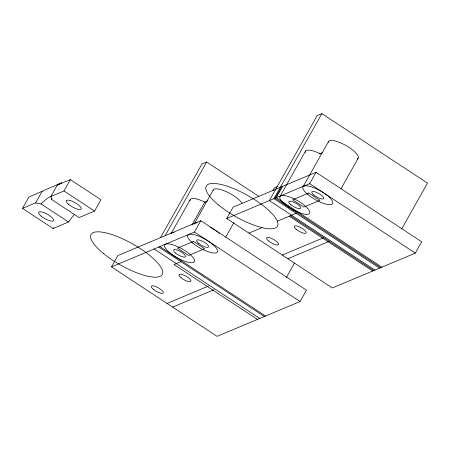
<?xml version="1.0" encoding="UTF-8"?>
<svg xmlns="http://www.w3.org/2000/svg" width="450" height="450" viewBox="0 0 450 450"><rect width="100%" height="100%" fill="white"/><g stroke="black" fill="none" stroke-linecap="round" stroke-linejoin="round"><path stroke-width="0.67" d="M57.381 185.001L61.571 182.796L28.89 197.044L22.5 208.378L53.083 228.493L68.546 221.996A17.032 3.656 -56.7 0 1 74.154 214.92M57.375 185.029L70.369 179.629L100.952 199.738L94.567 211.072L79.104 217.564L51.553 199.446A40.883 12.156 29.4 0 0 50.884 196.464L57.403 184.894M22.5 208.378L35.601 202.882L42.12 191.312M50.884 196.464L63.984 190.963L70.369 179.629M53.083 228.493L53.483 227.784M111.471 266.884L117.855 255.549L200.824 220.714L306.473 290.183L300.082 301.517L217.119 336.353L111.471 266.884L194.434 232.048L200.824 220.714M160.493 237.645L202.011 163.963L206.618 162.028L258.857 196.38M165.099 235.71L206.618 162.028M171.197 233.398L190.361 199.395M191.925 224.916L204.801 202.067L207.917 200.756M213.188 190.102L194.029 224.111A17.032 5.068 29.4 0 1 197.184 222.817M226.699 218.503L233.089 207.163L316.052 172.328L421.706 241.802L415.316 253.136L332.348 287.972L226.699 218.503L309.668 183.667L316.052 172.328M225.731 237.178L233.944 222.604M272.897 190.62L274.489 187.785L277.746 186.418M401.653 228.988L427.5 183.116L321.851 113.647L273.943 198.664L379.598 268.138M281.486 186.846L275.096 198.18L380.745 267.654M282.639 186.362L276.249 197.696L381.898 267.171M280.041 196.352L305.589 151.009M303.086 186.677L328.641 141.334M286.262 277.65L294.474 263.076M341.038 188.657L358.076 158.434M51.553 199.446L52.071 198.714M35.601 202.882A40.883 12.156 29.4 0 0 40.995 203.884L45.973 199.502L51.508 195.874M321.851 113.647L317.239 115.582L269.336 200.599L374.985 270.073M319.494 153.911L322.723 152.556M180.956 261.669L174.043 264.572L257.451 319.421M248.94 233.128L262.041 227.627M277.329 221.209L296.184 213.289M167.074 303.446L208.558 286.031M282.308 255.066L323.786 237.645M172.631 307.103L214.116 289.688M287.865 258.722L329.349 241.301M309.668 183.667L415.316 253.136M290.424 215.708L373.832 270.557M289.271 216.191L372.679 271.041M194.434 232.048L300.082 301.517M159.868 246.561L265.517 316.035M158.715 247.044L264.364 316.519M154.102 248.979L259.751 318.454M63.984 190.963L94.567 211.072M40.995 203.884L68.546 221.996M210.679 227.43A17.032 5.068 29.4 0 1 219.437 233.387M190.086 200.931A17.032 5.068 29.4 0 1 205.611 202.477M170.966 233.826A17.032 5.068 29.4 0 1 174.178 232.498M213.097 190.463A17.032 5.068 29.4 0 1 225.568 191.34A17.032 5.068 29.4 0 1 242.027 203.018M328.309 142.273A17.032 5.068 29.4 0 1 346.41 145.794A17.032 5.068 29.4 0 1 357.255 159.024M305.314 152.55A17.032 5.068 29.4 0 1 320.552 153.945M193.556 241.403L177.424 248.175L188.544 255.487L204.677 248.715L193.556 241.403M308.79 193.022L292.657 199.794L303.778 207.107L319.911 200.334L308.79 193.022M41.057 216.062A8.516 2.531 29.4 0 0 53.454 220.719A8.516 2.531 29.4 0 0 43.774 212.558A8.516 2.531 29.4 0 0 41.057 216.062M68.715 204.446A8.516 2.531 29.4 0 0 81.112 209.109A8.516 2.531 29.4 0 0 71.432 200.947A8.516 2.531 29.4 0 0 68.715 204.446M103.32 253.367A40.883 12.156 29.4 0 0 162.191 274.719A40.883 12.156 29.4 0 0 114.441 235.463A40.883 12.156 29.4 0 0 103.32 253.367M153.416 289.384A6.812 2.025 29.4 0 0 163.232 292.939A6.812 2.025 29.4 0 0 155.273 286.397A6.812 2.025 29.4 0 0 153.416 289.384M181.074 277.774A6.812 2.025 29.4 0 0 190.884 281.329A6.812 2.025 29.4 0 0 182.925 274.787A6.812 2.025 29.4 0 0 181.074 277.774M169.808 252.804A17.032 5.068 29.4 0 0 194.338 261.703A17.032 5.068 29.4 0 0 174.442 245.346A17.032 5.068 29.4 0 0 169.808 252.804M192.853 243.129A17.032 5.068 29.4 0 0 217.384 252.028A17.032 5.068 29.4 0 0 197.488 235.671A17.032 5.068 29.4 0 0 192.853 243.129M175.641 253.091A6.812 2.025 29.4 0 0 185.451 256.652A6.812 2.025 29.4 0 0 177.491 250.11A6.812 2.025 29.4 0 0 175.641 253.091M198.686 243.416A6.812 2.025 29.4 0 0 208.496 246.977A6.812 2.025 29.4 0 0 200.542 240.429A6.812 2.025 29.4 0 0 198.686 243.416M313.92 195.036A6.812 2.025 29.4 0 0 323.73 198.591A6.812 2.025 29.4 0 0 315.771 192.049A6.812 2.025 29.4 0 0 313.92 195.036M290.874 204.711A6.812 2.025 29.4 0 0 300.684 208.271A6.812 2.025 29.4 0 0 292.725 201.729A6.812 2.025 29.4 0 0 290.874 204.711M308.087 194.749A17.032 5.068 29.4 0 0 332.618 203.642A17.032 5.068 29.4 0 0 312.716 187.284A17.032 5.068 29.4 0 0 308.087 194.749M285.041 204.424A17.032 5.068 29.4 0 0 309.566 213.322A17.032 5.068 29.4 0 0 289.671 196.965A17.032 5.068 29.4 0 0 285.041 204.424M296.303 229.388A6.812 2.025 29.4 0 0 306.118 232.948A6.812 2.025 29.4 0 0 298.159 226.406A6.812 2.025 29.4 0 0 296.303 229.388M268.65 241.003A6.812 2.025 29.4 0 0 278.46 244.558A6.812 2.025 29.4 0 0 270.501 238.016A6.812 2.025 29.4 0 0 268.65 241.003M218.554 204.986A40.883 12.156 29.4 0 0 277.419 226.339A40.883 12.156 29.4 0 0 229.669 187.082A40.883 12.156 29.4 0 0 218.554 204.986"/></g></svg>
